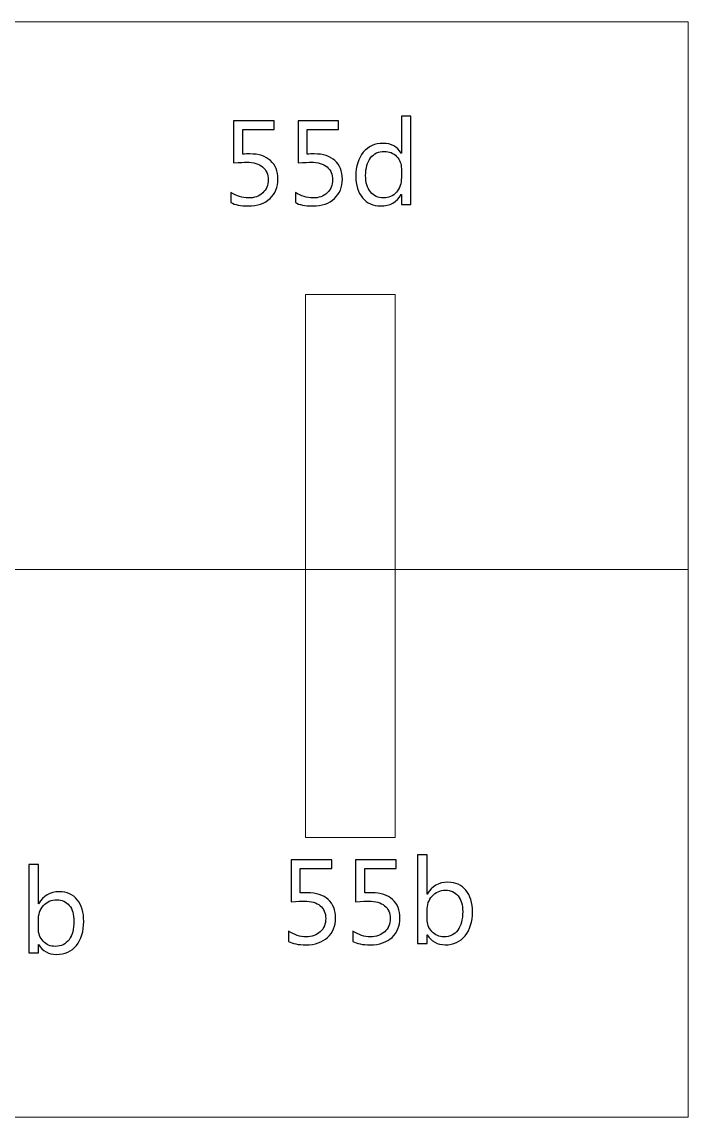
# Model space of a CAD drawing. Header units: centimetres. Extents: x -494 to 505, y -672 to 577.
# Drawn here: x 142.9 to 202.9, y -24.5 to 74.1 of the extents above; entities that cross this region are included whole.
import ezdxf

# ---------------------------------------------------------------- set-up
doc = ezdxf.new("R2010")
doc.units = ezdxf.units.CM
doc.header["$MEASUREMENT"] = 0
doc.layers.add('Camada 1', color=7, linetype='Continuous')
doc.layers.add('Camada 2', color=10, linetype='Continuous')

msp = doc.modelspace()

# ---------------------------------------------------------------- linework, layer by layer
at = {"layer": 'Camada 1', "lineweight": 9}
for points in [[(2.444242, 24.817324), (202.85837, 24.817324), (202.85837, 74.10196), (2.444242, 74.10196), (2.444242, 24.817324)], [(168.42613, 0.691896), (176.48809, 0.691896), (176.48809, 49.554384), (168.42613, 49.554384), (168.42613, 0.691896)], [(2.444242, -24.468328), (202.85837, -24.468328), (202.85837, 24.816308), (2.444242, 24.816308), (2.444242, -24.468328)]]:
    msp.add_lwpolyline(points, close=True, dxfattribs=at)
at = {"layer": 'Camada 2'}
for points, knots in [([(161.727388, 57.84596), (161.727388, 57.84596), (161.727388, 58.759852), (161.727388, 58.759852), (161.727388, 58.759852), (162.241738, 58.423048), (162.764978, 58.254392), (163.297108, 58.254392), (163.297108, 58.254392), (163.829492, 58.254392), (164.257736, 58.405014), (164.583872, 58.706004), (164.583872, 58.706004), (164.908484, 59.00547), (165.071552, 59.405012), (165.071552, 59.901582), (165.071552, 59.901582), (165.071552, 60.394342), (164.904674, 60.77966), (164.573204, 61.055504), (164.573204, 61.055504), (164.239956, 61.331602), (163.764976, 61.469524), (163.144962, 61.469524), (163.144962, 61.469524), (162.935158, 61.469524), (162.54095, 61.448188), (161.963862, 61.406786), (161.963862, 61.406786), (161.963862, 61.406786), (161.963862, 65.190116), (161.963862, 65.190116), (161.963862, 65.190116), (161.963862, 65.190116), (165.609016, 65.190116), (165.609016, 65.190116), (165.609016, 65.190116), (165.609016, 65.190116), (165.609016, 64.415924), (165.609016, 64.415924), (165.609016, 64.415924), (165.609016, 64.415924), (162.78098, 64.415924), (162.78098, 64.415924), (162.78098, 64.415924), (162.78098, 64.415924), (162.78098, 62.20079), (162.78098, 62.20079), (162.78098, 62.20079), (163.012374, 62.215014), (163.22548, 62.22238), (163.422584, 62.22238), (163.422584, 62.22238), (164.227256, 62.22238), (164.85108, 62.019688), (165.29177, 61.61659), (165.29177, 61.61659), (165.732714, 61.213238), (165.953186, 60.659518), (165.953186, 59.956954), (165.953186, 59.956954), (165.953186, 59.229498), (165.716712, 58.643266), (165.241732, 58.200798), (165.241732, 58.200798), (164.766752, 57.756298), (164.11448, 57.534048), (163.288218, 57.534048), (163.288218, 57.534048), (162.591242, 57.534048), (162.071304, 57.637934), (161.727388, 57.84596)], [0, 0, 0, 0, 0.052631579, 0.052631579, 0.052631579, 0.052631589, 0.105263158, 0.105263158, 0.105263158, 0.105263168, 0.157894737, 0.157894737, 0.157894737, 0.157894747, 0.210526316, 0.210526316, 0.210526316, 0.210526326, 0.263157895, 0.263157895, 0.263157895, 0.263157905, 0.315789474, 0.315789474, 0.315789474, 0.315789484, 0.368421053, 0.368421053, 0.368421053, 0.368421063, 0.421052632, 0.421052632, 0.421052632, 0.421052642, 0.473684211, 0.473684211, 0.473684211, 0.473684221, 0.526315789, 0.526315789, 0.526315789, 0.526315799, 0.578947368, 0.578947368, 0.578947368, 0.578947378, 0.631578947, 0.631578947, 0.631578947, 0.631578957, 0.684210526, 0.684210526, 0.684210526, 0.684210536, 0.736842105, 0.736842105, 0.736842105, 0.736842115, 0.789473684, 0.789473684, 0.789473684, 0.789473694, 0.842105263, 0.842105263, 0.842105263, 0.842105273, 0.894736842, 0.894736842, 0.894736842, 0.894736852, 1, 1, 1, 1]), ([(167.52316, 57.84596), (167.52316, 57.84596), (167.52316, 58.759852), (167.52316, 58.759852), (167.52316, 58.759852), (168.03751, 58.423048), (168.56075, 58.254392), (169.09288, 58.254392), (169.09288, 58.254392), (169.625264, 58.254392), (170.053508, 58.405014), (170.379644, 58.706004), (170.379644, 58.706004), (170.704256, 59.00547), (170.867324, 59.405012), (170.867324, 59.901582), (170.867324, 59.901582), (170.867324, 60.394342), (170.700446, 60.77966), (170.368976, 61.055504), (170.368976, 61.055504), (170.035728, 61.331602), (169.560748, 61.469524), (168.940734, 61.469524), (168.940734, 61.469524), (168.73093, 61.469524), (168.336722, 61.448188), (167.759634, 61.406786), (167.759634, 61.406786), (167.759634, 61.406786), (167.759634, 65.190116), (167.759634, 65.190116), (167.759634, 65.190116), (167.759634, 65.190116), (171.404788, 65.190116), (171.404788, 65.190116), (171.404788, 65.190116), (171.404788, 65.190116), (171.404788, 64.415924), (171.404788, 64.415924), (171.404788, 64.415924), (171.404788, 64.415924), (168.576752, 64.415924), (168.576752, 64.415924), (168.576752, 64.415924), (168.576752, 64.415924), (168.576752, 62.20079), (168.576752, 62.20079), (168.576752, 62.20079), (168.808146, 62.215014), (169.021252, 62.22238), (169.218356, 62.22238), (169.218356, 62.22238), (170.023028, 62.22238), (170.646852, 62.019688), (171.087542, 61.61659), (171.087542, 61.61659), (171.528486, 61.213238), (171.748958, 60.659518), (171.748958, 59.956954), (171.748958, 59.956954), (171.748958, 59.229498), (171.512484, 58.643266), (171.037504, 58.200798), (171.037504, 58.200798), (170.562524, 57.756298), (169.910252, 57.534048), (169.08399, 57.534048), (169.08399, 57.534048), (168.387014, 57.534048), (167.867076, 57.637934), (167.52316, 57.84596)], [0, 0, 0, 0, 0.052631579, 0.052631579, 0.052631579, 0.052631589, 0.105263158, 0.105263158, 0.105263158, 0.105263168, 0.157894737, 0.157894737, 0.157894737, 0.157894747, 0.210526316, 0.210526316, 0.210526316, 0.210526326, 0.263157895, 0.263157895, 0.263157895, 0.263157905, 0.315789474, 0.315789474, 0.315789474, 0.315789484, 0.368421053, 0.368421053, 0.368421053, 0.368421063, 0.421052632, 0.421052632, 0.421052632, 0.421052642, 0.473684211, 0.473684211, 0.473684211, 0.473684221, 0.526315789, 0.526315789, 0.526315789, 0.526315799, 0.578947368, 0.578947368, 0.578947368, 0.578947378, 0.631578947, 0.631578947, 0.631578947, 0.631578957, 0.684210526, 0.684210526, 0.684210526, 0.684210536, 0.736842105, 0.736842105, 0.736842105, 0.736842115, 0.789473684, 0.789473684, 0.789473684, 0.789473694, 0.842105263, 0.842105263, 0.842105263, 0.842105273, 0.894736842, 0.894736842, 0.894736842, 0.894736852, 1, 1, 1, 1]), ([(177.921158, 57.66308), (177.921158, 57.66308), (177.06086, 57.66308), (177.06086, 57.66308), (177.06086, 57.66308), (177.06086, 57.66308), (177.06086, 58.56986), (177.06086, 58.56986), (177.06086, 58.56986), (177.06086, 58.56986), (177.03927, 58.56986), (177.03927, 58.56986), (177.03927, 58.56986), (176.641506, 57.879996), (176.025048, 57.534048), (175.191674, 57.534048), (175.191674, 57.534048), (174.516034, 57.534048), (173.97476, 57.774078), (173.569884, 58.25617), (173.569884, 58.25617), (173.166532, 58.738262), (172.964094, 59.394344), (172.964094, 60.22594), (172.964094, 60.22594), (172.964094, 61.114686), (173.188122, 61.827918), (173.636178, 62.363858), (173.636178, 62.363858), (174.08398, 62.899798), (174.68088, 63.16853), (175.42637, 63.16853), (175.42637, 63.16853), (176.166526, 63.16853), (176.702466, 62.879986), (177.03927, 62.30112), (177.03927, 62.30112), (177.03927, 62.30112), (177.06086, 62.30112), (177.06086, 62.30112), (177.06086, 62.30112), (177.06086, 62.30112), (177.06086, 65.620138), (177.06086, 65.620138), (177.06086, 65.620138), (177.06086, 65.620138), (177.921158, 65.620138), (177.921158, 65.620138), (177.921158, 65.620138), (177.921158, 65.620138), (177.921158, 57.66308), (177.921158, 57.66308)], [0, 0, 0, 0, 0.071428571, 0.071428571, 0.071428571, 0.071428581, 0.142857143, 0.142857143, 0.142857143, 0.142857153, 0.214285714, 0.214285714, 0.214285714, 0.214285724, 0.285714286, 0.285714286, 0.285714286, 0.285714296, 0.357142857, 0.357142857, 0.357142857, 0.357142867, 0.428571429, 0.428571429, 0.428571429, 0.428571439, 0.5, 0.5, 0.5, 0.50000001, 0.571428571, 0.571428571, 0.571428571, 0.571428581, 0.642857143, 0.642857143, 0.642857143, 0.642857153, 0.714285714, 0.714285714, 0.714285714, 0.714285724, 0.785714286, 0.785714286, 0.785714286, 0.785714296, 0.857142857, 0.857142857, 0.857142857, 0.857142867, 1, 1, 1, 1]), ([(177.06086, 60.093098), (177.06086, 60.093098), (177.06086, 60.88888), (177.06086, 60.88888), (177.06086, 60.88888), (177.06086, 61.32449), (176.91735, 61.693552), (176.630838, 61.994796), (176.630838, 61.994796), (176.342294, 62.297564), (175.978312, 62.448186), (175.537622, 62.448186), (175.537622, 62.448186), (175.01235, 62.448186), (174.59833, 62.254638), (174.29734, 61.86932), (174.29734, 61.86932), (173.99635, 61.482224), (173.845728, 60.948062), (173.845728, 60.267088), (173.845728, 60.267088), (173.845728, 59.645296), (173.991016, 59.15406), (174.27956, 58.793888), (174.27956, 58.793888), (174.568104, 58.433716), (174.9552, 58.254392), (175.442626, 58.254392), (175.442626, 58.254392), (175.92294, 58.254392), (176.311814, 58.428382), (176.611026, 58.776108), (176.611026, 58.776108), (176.910238, 59.12358), (177.06086, 59.562746), (177.06086, 60.093098)], [0, 0, 0, 0, 0.1, 0.1, 0.1, 0.10000001, 0.2, 0.2, 0.2, 0.20000001, 0.3, 0.3, 0.3, 0.30000001, 0.4, 0.4, 0.4, 0.40000001, 0.5, 0.5, 0.5, 0.50000001, 0.6, 0.6, 0.6, 0.60000001, 0.7, 0.7, 0.7, 0.70000001, 0.8, 0.8, 0.8, 0.80000001, 1, 1, 1, 1]), ([(179.392834, -8.063484), (179.392834, -8.063484), (179.371498, -8.063484), (179.371498, -8.063484), (179.371498, -8.063484), (179.371498, -8.063484), (179.371498, -8.83412), (179.371498, -8.83412), (179.371498, -8.83412), (179.371498, -8.83412), (178.5112, -8.83412), (178.5112, -8.83412), (178.5112, -8.83412), (178.5112, -8.83412), (178.5112, -0.877062), (178.5112, -0.877062), (178.5112, -0.877062), (178.5112, -0.877062), (179.371498, -0.877062), (179.371498, -0.877062), (179.371498, -0.877062), (179.371498, -0.877062), (179.371498, -4.39674), (179.371498, -4.39674), (179.371498, -4.39674), (179.371498, -4.39674), (179.392834, -4.39674), (179.392834, -4.39674), (179.392834, -4.39674), (179.815998, -3.685286), (180.436012, -3.32867), (181.251352, -3.32867), (181.251352, -3.32867), (181.94147, -3.32867), (182.480712, -3.5687), (182.871364, -4.050792), (182.871364, -4.050792), (183.26227, -4.532884), (183.457596, -5.178044), (183.457596, -5.988304), (183.457596, -5.988304), (183.457596, -6.887972), (183.238902, -7.610094), (182.801514, -8.151368), (182.801514, -8.151368), (182.362602, -8.692642), (181.763924, -8.963152), (181.003956, -8.963152), (181.003956, -8.963152), (180.29428, -8.963152), (179.756816, -8.66394), (179.392834, -8.063484)], [0, 0, 0, 0, 0.071428571, 0.071428571, 0.071428571, 0.071428581, 0.142857143, 0.142857143, 0.142857143, 0.142857153, 0.214285714, 0.214285714, 0.214285714, 0.214285724, 0.285714286, 0.285714286, 0.285714286, 0.285714296, 0.357142857, 0.357142857, 0.357142857, 0.357142867, 0.428571429, 0.428571429, 0.428571429, 0.428571439, 0.5, 0.5, 0.5, 0.50000001, 0.571428571, 0.571428571, 0.571428571, 0.571428581, 0.642857143, 0.642857143, 0.642857143, 0.642857153, 0.714285714, 0.714285714, 0.714285714, 0.714285724, 0.785714286, 0.785714286, 0.785714286, 0.785714296, 0.857142857, 0.857142857, 0.857142857, 0.857142867, 1, 1, 1, 1]), ([(144.417034, -8.927084), (144.417034, -8.927084), (144.395698, -8.927084), (144.395698, -8.927084), (144.395698, -8.927084), (144.395698, -8.927084), (144.395698, -9.69772), (144.395698, -9.69772), (144.395698, -9.69772), (144.395698, -9.69772), (143.5354, -9.69772), (143.5354, -9.69772), (143.5354, -9.69772), (143.5354, -9.69772), (143.5354, -1.740662), (143.5354, -1.740662), (143.5354, -1.740662), (143.5354, -1.740662), (144.395698, -1.740662), (144.395698, -1.740662), (144.395698, -1.740662), (144.395698, -1.740662), (144.395698, -5.26034), (144.395698, -5.26034), (144.395698, -5.26034), (144.395698, -5.26034), (144.417034, -5.26034), (144.417034, -5.26034), (144.417034, -5.26034), (144.840198, -4.548886), (145.460212, -4.19227), (146.275552, -4.19227), (146.275552, -4.19227), (146.96567, -4.19227), (147.504912, -4.4323), (147.895564, -4.914392), (147.895564, -4.914392), (148.28647, -5.396484), (148.481796, -6.041644), (148.481796, -6.851904), (148.481796, -6.851904), (148.481796, -7.751572), (148.263102, -8.473694), (147.825714, -9.014968), (147.825714, -9.014968), (147.386802, -9.556242), (146.788124, -9.826752), (146.028156, -9.826752), (146.028156, -9.826752), (145.31848, -9.826752), (144.781016, -9.52754), (144.417034, -8.927084)], [0, 0, 0, 0, 0.071428571, 0.071428571, 0.071428571, 0.071428581, 0.142857143, 0.142857143, 0.142857143, 0.142857153, 0.214285714, 0.214285714, 0.214285714, 0.214285724, 0.285714286, 0.285714286, 0.285714286, 0.285714296, 0.357142857, 0.357142857, 0.357142857, 0.357142867, 0.428571429, 0.428571429, 0.428571429, 0.428571439, 0.5, 0.5, 0.5, 0.50000001, 0.571428571, 0.571428571, 0.571428571, 0.571428581, 0.642857143, 0.642857143, 0.642857143, 0.642857153, 0.714285714, 0.714285714, 0.714285714, 0.714285724, 0.785714286, 0.785714286, 0.785714286, 0.785714296, 0.857142857, 0.857142857, 0.857142857, 0.857142867, 1, 1, 1, 1]), ([(166.908988, -8.65124), (166.908988, -8.65124), (166.908988, -7.737348), (166.908988, -7.737348), (166.908988, -7.737348), (167.423338, -8.074152), (167.946578, -8.242808), (168.478708, -8.242808), (168.478708, -8.242808), (169.011092, -8.242808), (169.439336, -8.092186), (169.765472, -7.791196), (169.765472, -7.791196), (170.090084, -7.49173), (170.253152, -7.092188), (170.253152, -6.595618), (170.253152, -6.595618), (170.253152, -6.102858), (170.086274, -5.71754), (169.754804, -5.441696), (169.754804, -5.441696), (169.421556, -5.165598), (168.946576, -5.027676), (168.326562, -5.027676), (168.326562, -5.027676), (168.116758, -5.027676), (167.72255, -5.049012), (167.145462, -5.090414), (167.145462, -5.090414), (167.145462, -5.090414), (167.145462, -1.307084), (167.145462, -1.307084), (167.145462, -1.307084), (167.145462, -1.307084), (170.790616, -1.307084), (170.790616, -1.307084), (170.790616, -1.307084), (170.790616, -1.307084), (170.790616, -2.081276), (170.790616, -2.081276), (170.790616, -2.081276), (170.790616, -2.081276), (167.96258, -2.081276), (167.96258, -2.081276), (167.96258, -2.081276), (167.96258, -2.081276), (167.96258, -4.29641), (167.96258, -4.29641), (167.96258, -4.29641), (168.193974, -4.282186), (168.40708, -4.27482), (168.604184, -4.27482), (168.604184, -4.27482), (169.408856, -4.27482), (170.03268, -4.477512), (170.47337, -4.88061), (170.47337, -4.88061), (170.914314, -5.283962), (171.134786, -5.837682), (171.134786, -6.540246), (171.134786, -6.540246), (171.134786, -7.267702), (170.898312, -7.853934), (170.423332, -8.296402), (170.423332, -8.296402), (169.948352, -8.740902), (169.29608, -8.963152), (168.469818, -8.963152), (168.469818, -8.963152), (167.772842, -8.963152), (167.252904, -8.859266), (166.908988, -8.65124)], [0, 0, 0, 0, 0.052631579, 0.052631579, 0.052631579, 0.052631589, 0.105263158, 0.105263158, 0.105263158, 0.105263168, 0.157894737, 0.157894737, 0.157894737, 0.157894747, 0.210526316, 0.210526316, 0.210526316, 0.210526326, 0.263157895, 0.263157895, 0.263157895, 0.263157905, 0.315789474, 0.315789474, 0.315789474, 0.315789484, 0.368421053, 0.368421053, 0.368421053, 0.368421063, 0.421052632, 0.421052632, 0.421052632, 0.421052642, 0.473684211, 0.473684211, 0.473684211, 0.473684221, 0.526315789, 0.526315789, 0.526315789, 0.526315799, 0.578947368, 0.578947368, 0.578947368, 0.578947378, 0.631578947, 0.631578947, 0.631578947, 0.631578957, 0.684210526, 0.684210526, 0.684210526, 0.684210536, 0.736842105, 0.736842105, 0.736842105, 0.736842115, 0.789473684, 0.789473684, 0.789473684, 0.789473694, 0.842105263, 0.842105263, 0.842105263, 0.842105273, 0.894736842, 0.894736842, 0.894736842, 0.894736852, 1, 1, 1, 1]), ([(172.70476, -8.65124), (172.70476, -8.65124), (172.70476, -7.737348), (172.70476, -7.737348), (172.70476, -7.737348), (173.21911, -8.074152), (173.74235, -8.242808), (174.27448, -8.242808), (174.27448, -8.242808), (174.806864, -8.242808), (175.235108, -8.092186), (175.561244, -7.791196), (175.561244, -7.791196), (175.885856, -7.49173), (176.048924, -7.092188), (176.048924, -6.595618), (176.048924, -6.595618), (176.048924, -6.102858), (175.882046, -5.71754), (175.550576, -5.441696), (175.550576, -5.441696), (175.217328, -5.165598), (174.742348, -5.027676), (174.122334, -5.027676), (174.122334, -5.027676), (173.91253, -5.027676), (173.518322, -5.049012), (172.941234, -5.090414), (172.941234, -5.090414), (172.941234, -5.090414), (172.941234, -1.307084), (172.941234, -1.307084), (172.941234, -1.307084), (172.941234, -1.307084), (176.586388, -1.307084), (176.586388, -1.307084), (176.586388, -1.307084), (176.586388, -1.307084), (176.586388, -2.081276), (176.586388, -2.081276), (176.586388, -2.081276), (176.586388, -2.081276), (173.758352, -2.081276), (173.758352, -2.081276), (173.758352, -2.081276), (173.758352, -2.081276), (173.758352, -4.29641), (173.758352, -4.29641), (173.758352, -4.29641), (173.989746, -4.282186), (174.202852, -4.27482), (174.399956, -4.27482), (174.399956, -4.27482), (175.204628, -4.27482), (175.828452, -4.477512), (176.269142, -4.88061), (176.269142, -4.88061), (176.710086, -5.283962), (176.930558, -5.837682), (176.930558, -6.540246), (176.930558, -6.540246), (176.930558, -7.267702), (176.694084, -7.853934), (176.219104, -8.296402), (176.219104, -8.296402), (175.744124, -8.740902), (175.091852, -8.963152), (174.26559, -8.963152), (174.26559, -8.963152), (173.568614, -8.963152), (173.048676, -8.859266), (172.70476, -8.65124)], [0, 0, 0, 0, 0.052631579, 0.052631579, 0.052631579, 0.052631589, 0.105263158, 0.105263158, 0.105263158, 0.105263168, 0.157894737, 0.157894737, 0.157894737, 0.157894747, 0.210526316, 0.210526316, 0.210526316, 0.210526326, 0.263157895, 0.263157895, 0.263157895, 0.263157905, 0.315789474, 0.315789474, 0.315789474, 0.315789484, 0.368421053, 0.368421053, 0.368421053, 0.368421063, 0.421052632, 0.421052632, 0.421052632, 0.421052642, 0.473684211, 0.473684211, 0.473684211, 0.473684221, 0.526315789, 0.526315789, 0.526315789, 0.526315799, 0.578947368, 0.578947368, 0.578947368, 0.578947378, 0.631578947, 0.631578947, 0.631578947, 0.631578957, 0.684210526, 0.684210526, 0.684210526, 0.684210536, 0.736842105, 0.736842105, 0.736842105, 0.736842115, 0.789473684, 0.789473684, 0.789473684, 0.789473694, 0.842105263, 0.842105263, 0.842105263, 0.842105273, 0.894736842, 0.894736842, 0.894736842, 0.894736852, 1, 1, 1, 1]), ([(144.395698, -6.75132), (144.395698, -6.75132), (144.395698, -7.504176), (144.395698, -7.504176), (144.395698, -7.504176), (144.395698, -7.950454), (144.540732, -8.328406), (144.829276, -8.640318), (144.829276, -8.640318), (145.11782, -8.950452), (145.485358, -9.106408), (145.929604, -9.106408), (145.929604, -9.106408), (146.45132, -9.106408), (146.859752, -8.905494), (147.155662, -8.505952), (147.155662, -8.505952), (147.451318, -8.104632), (147.599908, -7.54888), (147.599908, -6.835648), (147.599908, -6.835648), (147.599908, -6.235192), (147.461986, -5.764022), (147.18411, -5.423408), (147.18411, -5.423408), (146.908266, -5.083048), (146.533616, -4.912614), (146.060414, -4.912614), (146.060414, -4.912614), (145.560542, -4.912614), (145.15719, -5.086604), (144.852644, -5.436108), (144.852644, -5.436108), (144.548098, -5.785358), (144.395698, -6.224524), (144.395698, -6.75132)], [0, 0, 0, 0, 0.1, 0.1, 0.1, 0.10000001, 0.2, 0.2, 0.2, 0.20000001, 0.3, 0.3, 0.3, 0.30000001, 0.4, 0.4, 0.4, 0.40000001, 0.5, 0.5, 0.5, 0.50000001, 0.6, 0.6, 0.6, 0.60000001, 0.7, 0.7, 0.7, 0.70000001, 0.8, 0.8, 0.8, 0.80000001, 1, 1, 1, 1]), ([(179.371498, -5.88772), (179.371498, -5.88772), (179.371498, -6.640576), (179.371498, -6.640576), (179.371498, -6.640576), (179.371498, -7.086854), (179.516532, -7.464806), (179.805076, -7.776718), (179.805076, -7.776718), (180.09362, -8.086852), (180.461158, -8.242808), (180.905404, -8.242808), (180.905404, -8.242808), (181.42712, -8.242808), (181.835552, -8.041894), (182.131462, -7.642352), (182.131462, -7.642352), (182.427118, -7.241032), (182.575708, -6.68528), (182.575708, -5.972048), (182.575708, -5.972048), (182.575708, -5.371592), (182.437786, -4.900422), (182.15991, -4.559808), (182.15991, -4.559808), (181.884066, -4.219448), (181.509416, -4.049014), (181.036214, -4.049014), (181.036214, -4.049014), (180.536342, -4.049014), (180.13299, -4.223004), (179.828444, -4.572508), (179.828444, -4.572508), (179.523898, -4.921758), (179.371498, -5.360924), (179.371498, -5.88772)], [0, 0, 0, 0, 0.1, 0.1, 0.1, 0.10000001, 0.2, 0.2, 0.2, 0.20000001, 0.3, 0.3, 0.3, 0.30000001, 0.4, 0.4, 0.4, 0.40000001, 0.5, 0.5, 0.5, 0.50000001, 0.6, 0.6, 0.6, 0.60000001, 0.7, 0.7, 0.7, 0.70000001, 0.8, 0.8, 0.8, 0.80000001, 1, 1, 1, 1])]:
    msp.add_open_spline(points, degree=3, knots=knots, dxfattribs=at)
at = {"layer": 'Camada 2', "lineweight": 9}
for points, knots in [([(161.727388, 57.84596), (161.727388, 57.84596), (161.727388, 58.759852), (161.727388, 58.759852), (161.727388, 58.759852), (162.241738, 58.423048), (162.764978, 58.254392), (163.297108, 58.254392), (163.297108, 58.254392), (163.829492, 58.254392), (164.257736, 58.405014), (164.583872, 58.706004), (164.583872, 58.706004), (164.908484, 59.00547), (165.071552, 59.405012), (165.071552, 59.901582), (165.071552, 59.901582), (165.071552, 60.394342), (164.904674, 60.77966), (164.573204, 61.055504), (164.573204, 61.055504), (164.239956, 61.331602), (163.764976, 61.469524), (163.144962, 61.469524), (163.144962, 61.469524), (162.935158, 61.469524), (162.54095, 61.448188), (161.963862, 61.406786), (161.963862, 61.406786), (161.963862, 61.406786), (161.963862, 65.190116), (161.963862, 65.190116), (161.963862, 65.190116), (161.963862, 65.190116), (165.609016, 65.190116), (165.609016, 65.190116), (165.609016, 65.190116), (165.609016, 65.190116), (165.609016, 64.415924), (165.609016, 64.415924), (165.609016, 64.415924), (165.609016, 64.415924), (162.78098, 64.415924), (162.78098, 64.415924), (162.78098, 64.415924), (162.78098, 64.415924), (162.78098, 62.20079), (162.78098, 62.20079), (162.78098, 62.20079), (163.012374, 62.215014), (163.22548, 62.22238), (163.422584, 62.22238), (163.422584, 62.22238), (164.227256, 62.22238), (164.85108, 62.019688), (165.29177, 61.61659), (165.29177, 61.61659), (165.732714, 61.213238), (165.953186, 60.659518), (165.953186, 59.956954), (165.953186, 59.956954), (165.953186, 59.229498), (165.716712, 58.643266), (165.241732, 58.200798), (165.241732, 58.200798), (164.766752, 57.756298), (164.11448, 57.534048), (163.288218, 57.534048), (163.288218, 57.534048), (162.591242, 57.534048), (162.071304, 57.637934), (161.727388, 57.84596)], [0, 0, 0, 0, 0.052631579, 0.052631579, 0.052631579, 0.052631589, 0.105263158, 0.105263158, 0.105263158, 0.105263168, 0.157894737, 0.157894737, 0.157894737, 0.157894747, 0.210526316, 0.210526316, 0.210526316, 0.210526326, 0.263157895, 0.263157895, 0.263157895, 0.263157905, 0.315789474, 0.315789474, 0.315789474, 0.315789484, 0.368421053, 0.368421053, 0.368421053, 0.368421063, 0.421052632, 0.421052632, 0.421052632, 0.421052642, 0.473684211, 0.473684211, 0.473684211, 0.473684221, 0.526315789, 0.526315789, 0.526315789, 0.526315799, 0.578947368, 0.578947368, 0.578947368, 0.578947378, 0.631578947, 0.631578947, 0.631578947, 0.631578957, 0.684210526, 0.684210526, 0.684210526, 0.684210536, 0.736842105, 0.736842105, 0.736842105, 0.736842115, 0.789473684, 0.789473684, 0.789473684, 0.789473694, 0.842105263, 0.842105263, 0.842105263, 0.842105273, 0.894736842, 0.894736842, 0.894736842, 0.894736852, 1, 1, 1, 1]), ([(167.52316, 57.84596), (167.52316, 57.84596), (167.52316, 58.759852), (167.52316, 58.759852), (167.52316, 58.759852), (168.03751, 58.423048), (168.56075, 58.254392), (169.09288, 58.254392), (169.09288, 58.254392), (169.625264, 58.254392), (170.053508, 58.405014), (170.379644, 58.706004), (170.379644, 58.706004), (170.704256, 59.00547), (170.867324, 59.405012), (170.867324, 59.901582), (170.867324, 59.901582), (170.867324, 60.394342), (170.700446, 60.77966), (170.368976, 61.055504), (170.368976, 61.055504), (170.035728, 61.331602), (169.560748, 61.469524), (168.940734, 61.469524), (168.940734, 61.469524), (168.73093, 61.469524), (168.336722, 61.448188), (167.759634, 61.406786), (167.759634, 61.406786), (167.759634, 61.406786), (167.759634, 65.190116), (167.759634, 65.190116), (167.759634, 65.190116), (167.759634, 65.190116), (171.404788, 65.190116), (171.404788, 65.190116), (171.404788, 65.190116), (171.404788, 65.190116), (171.404788, 64.415924), (171.404788, 64.415924), (171.404788, 64.415924), (171.404788, 64.415924), (168.576752, 64.415924), (168.576752, 64.415924), (168.576752, 64.415924), (168.576752, 64.415924), (168.576752, 62.20079), (168.576752, 62.20079), (168.576752, 62.20079), (168.808146, 62.215014), (169.021252, 62.22238), (169.218356, 62.22238), (169.218356, 62.22238), (170.023028, 62.22238), (170.646852, 62.019688), (171.087542, 61.61659), (171.087542, 61.61659), (171.528486, 61.213238), (171.748958, 60.659518), (171.748958, 59.956954), (171.748958, 59.956954), (171.748958, 59.229498), (171.512484, 58.643266), (171.037504, 58.200798), (171.037504, 58.200798), (170.562524, 57.756298), (169.910252, 57.534048), (169.08399, 57.534048), (169.08399, 57.534048), (168.387014, 57.534048), (167.867076, 57.637934), (167.52316, 57.84596)], [0, 0, 0, 0, 0.052631579, 0.052631579, 0.052631579, 0.052631589, 0.105263158, 0.105263158, 0.105263158, 0.105263168, 0.157894737, 0.157894737, 0.157894737, 0.157894747, 0.210526316, 0.210526316, 0.210526316, 0.210526326, 0.263157895, 0.263157895, 0.263157895, 0.263157905, 0.315789474, 0.315789474, 0.315789474, 0.315789484, 0.368421053, 0.368421053, 0.368421053, 0.368421063, 0.421052632, 0.421052632, 0.421052632, 0.421052642, 0.473684211, 0.473684211, 0.473684211, 0.473684221, 0.526315789, 0.526315789, 0.526315789, 0.526315799, 0.578947368, 0.578947368, 0.578947368, 0.578947378, 0.631578947, 0.631578947, 0.631578947, 0.631578957, 0.684210526, 0.684210526, 0.684210526, 0.684210536, 0.736842105, 0.736842105, 0.736842105, 0.736842115, 0.789473684, 0.789473684, 0.789473684, 0.789473694, 0.842105263, 0.842105263, 0.842105263, 0.842105273, 0.894736842, 0.894736842, 0.894736842, 0.894736852, 1, 1, 1, 1]), ([(177.921158, 57.66308), (177.921158, 57.66308), (177.06086, 57.66308), (177.06086, 57.66308), (177.06086, 57.66308), (177.06086, 57.66308), (177.06086, 58.56986), (177.06086, 58.56986), (177.06086, 58.56986), (177.06086, 58.56986), (177.03927, 58.56986), (177.03927, 58.56986), (177.03927, 58.56986), (176.641506, 57.879996), (176.025048, 57.534048), (175.191674, 57.534048), (175.191674, 57.534048), (174.516034, 57.534048), (173.97476, 57.774078), (173.569884, 58.25617), (173.569884, 58.25617), (173.166532, 58.738262), (172.964094, 59.394344), (172.964094, 60.22594), (172.964094, 60.22594), (172.964094, 61.114686), (173.188122, 61.827918), (173.636178, 62.363858), (173.636178, 62.363858), (174.08398, 62.899798), (174.68088, 63.16853), (175.42637, 63.16853), (175.42637, 63.16853), (176.166526, 63.16853), (176.702466, 62.879986), (177.03927, 62.30112), (177.03927, 62.30112), (177.03927, 62.30112), (177.06086, 62.30112), (177.06086, 62.30112), (177.06086, 62.30112), (177.06086, 62.30112), (177.06086, 65.620138), (177.06086, 65.620138), (177.06086, 65.620138), (177.06086, 65.620138), (177.921158, 65.620138), (177.921158, 65.620138), (177.921158, 65.620138), (177.921158, 65.620138), (177.921158, 57.66308), (177.921158, 57.66308)], [0, 0, 0, 0, 0.071428571, 0.071428571, 0.071428571, 0.071428581, 0.142857143, 0.142857143, 0.142857143, 0.142857153, 0.214285714, 0.214285714, 0.214285714, 0.214285724, 0.285714286, 0.285714286, 0.285714286, 0.285714296, 0.357142857, 0.357142857, 0.357142857, 0.357142867, 0.428571429, 0.428571429, 0.428571429, 0.428571439, 0.5, 0.5, 0.5, 0.50000001, 0.571428571, 0.571428571, 0.571428571, 0.571428581, 0.642857143, 0.642857143, 0.642857143, 0.642857153, 0.714285714, 0.714285714, 0.714285714, 0.714285724, 0.785714286, 0.785714286, 0.785714286, 0.785714296, 0.857142857, 0.857142857, 0.857142857, 0.857142867, 1, 1, 1, 1]), ([(177.06086, 60.093098), (177.06086, 60.093098), (177.06086, 60.88888), (177.06086, 60.88888), (177.06086, 60.88888), (177.06086, 61.32449), (176.91735, 61.693552), (176.630838, 61.994796), (176.630838, 61.994796), (176.342294, 62.297564), (175.978312, 62.448186), (175.537622, 62.448186), (175.537622, 62.448186), (175.01235, 62.448186), (174.59833, 62.254638), (174.29734, 61.86932), (174.29734, 61.86932), (173.99635, 61.482224), (173.845728, 60.948062), (173.845728, 60.267088), (173.845728, 60.267088), (173.845728, 59.645296), (173.991016, 59.15406), (174.27956, 58.793888), (174.27956, 58.793888), (174.568104, 58.433716), (174.9552, 58.254392), (175.442626, 58.254392), (175.442626, 58.254392), (175.92294, 58.254392), (176.311814, 58.428382), (176.611026, 58.776108), (176.611026, 58.776108), (176.910238, 59.12358), (177.06086, 59.562746), (177.06086, 60.093098)], [0, 0, 0, 0, 0.1, 0.1, 0.1, 0.10000001, 0.2, 0.2, 0.2, 0.20000001, 0.3, 0.3, 0.3, 0.30000001, 0.4, 0.4, 0.4, 0.40000001, 0.5, 0.5, 0.5, 0.50000001, 0.6, 0.6, 0.6, 0.60000001, 0.7, 0.7, 0.7, 0.70000001, 0.8, 0.8, 0.8, 0.80000001, 1, 1, 1, 1]), ([(179.392834, -8.063484), (179.392834, -8.063484), (179.371498, -8.063484), (179.371498, -8.063484), (179.371498, -8.063484), (179.371498, -8.063484), (179.371498, -8.83412), (179.371498, -8.83412), (179.371498, -8.83412), (179.371498, -8.83412), (178.5112, -8.83412), (178.5112, -8.83412), (178.5112, -8.83412), (178.5112, -8.83412), (178.5112, -0.877062), (178.5112, -0.877062), (178.5112, -0.877062), (178.5112, -0.877062), (179.371498, -0.877062), (179.371498, -0.877062), (179.371498, -0.877062), (179.371498, -0.877062), (179.371498, -4.39674), (179.371498, -4.39674), (179.371498, -4.39674), (179.371498, -4.39674), (179.392834, -4.39674), (179.392834, -4.39674), (179.392834, -4.39674), (179.815998, -3.685286), (180.436012, -3.32867), (181.251352, -3.32867), (181.251352, -3.32867), (181.94147, -3.32867), (182.480712, -3.5687), (182.871364, -4.050792), (182.871364, -4.050792), (183.26227, -4.532884), (183.457596, -5.178044), (183.457596, -5.988304), (183.457596, -5.988304), (183.457596, -6.887972), (183.238902, -7.610094), (182.801514, -8.151368), (182.801514, -8.151368), (182.362602, -8.692642), (181.763924, -8.963152), (181.003956, -8.963152), (181.003956, -8.963152), (180.29428, -8.963152), (179.756816, -8.66394), (179.392834, -8.063484)], [0, 0, 0, 0, 0.071428571, 0.071428571, 0.071428571, 0.071428581, 0.142857143, 0.142857143, 0.142857143, 0.142857153, 0.214285714, 0.214285714, 0.214285714, 0.214285724, 0.285714286, 0.285714286, 0.285714286, 0.285714296, 0.357142857, 0.357142857, 0.357142857, 0.357142867, 0.428571429, 0.428571429, 0.428571429, 0.428571439, 0.5, 0.5, 0.5, 0.50000001, 0.571428571, 0.571428571, 0.571428571, 0.571428581, 0.642857143, 0.642857143, 0.642857143, 0.642857153, 0.714285714, 0.714285714, 0.714285714, 0.714285724, 0.785714286, 0.785714286, 0.785714286, 0.785714296, 0.857142857, 0.857142857, 0.857142857, 0.857142867, 1, 1, 1, 1]), ([(144.417034, -8.927084), (144.417034, -8.927084), (144.395698, -8.927084), (144.395698, -8.927084), (144.395698, -8.927084), (144.395698, -8.927084), (144.395698, -9.69772), (144.395698, -9.69772), (144.395698, -9.69772), (144.395698, -9.69772), (143.5354, -9.69772), (143.5354, -9.69772), (143.5354, -9.69772), (143.5354, -9.69772), (143.5354, -1.740662), (143.5354, -1.740662), (143.5354, -1.740662), (143.5354, -1.740662), (144.395698, -1.740662), (144.395698, -1.740662), (144.395698, -1.740662), (144.395698, -1.740662), (144.395698, -5.26034), (144.395698, -5.26034), (144.395698, -5.26034), (144.395698, -5.26034), (144.417034, -5.26034), (144.417034, -5.26034), (144.417034, -5.26034), (144.840198, -4.548886), (145.460212, -4.19227), (146.275552, -4.19227), (146.275552, -4.19227), (146.96567, -4.19227), (147.504912, -4.4323), (147.895564, -4.914392), (147.895564, -4.914392), (148.28647, -5.396484), (148.481796, -6.041644), (148.481796, -6.851904), (148.481796, -6.851904), (148.481796, -7.751572), (148.263102, -8.473694), (147.825714, -9.014968), (147.825714, -9.014968), (147.386802, -9.556242), (146.788124, -9.826752), (146.028156, -9.826752), (146.028156, -9.826752), (145.31848, -9.826752), (144.781016, -9.52754), (144.417034, -8.927084)], [0, 0, 0, 0, 0.071428571, 0.071428571, 0.071428571, 0.071428581, 0.142857143, 0.142857143, 0.142857143, 0.142857153, 0.214285714, 0.214285714, 0.214285714, 0.214285724, 0.285714286, 0.285714286, 0.285714286, 0.285714296, 0.357142857, 0.357142857, 0.357142857, 0.357142867, 0.428571429, 0.428571429, 0.428571429, 0.428571439, 0.5, 0.5, 0.5, 0.50000001, 0.571428571, 0.571428571, 0.571428571, 0.571428581, 0.642857143, 0.642857143, 0.642857143, 0.642857153, 0.714285714, 0.714285714, 0.714285714, 0.714285724, 0.785714286, 0.785714286, 0.785714286, 0.785714296, 0.857142857, 0.857142857, 0.857142857, 0.857142867, 1, 1, 1, 1]), ([(166.908988, -8.65124), (166.908988, -8.65124), (166.908988, -7.737348), (166.908988, -7.737348), (166.908988, -7.737348), (167.423338, -8.074152), (167.946578, -8.242808), (168.478708, -8.242808), (168.478708, -8.242808), (169.011092, -8.242808), (169.439336, -8.092186), (169.765472, -7.791196), (169.765472, -7.791196), (170.090084, -7.49173), (170.253152, -7.092188), (170.253152, -6.595618), (170.253152, -6.595618), (170.253152, -6.102858), (170.086274, -5.71754), (169.754804, -5.441696), (169.754804, -5.441696), (169.421556, -5.165598), (168.946576, -5.027676), (168.326562, -5.027676), (168.326562, -5.027676), (168.116758, -5.027676), (167.72255, -5.049012), (167.145462, -5.090414), (167.145462, -5.090414), (167.145462, -5.090414), (167.145462, -1.307084), (167.145462, -1.307084), (167.145462, -1.307084), (167.145462, -1.307084), (170.790616, -1.307084), (170.790616, -1.307084), (170.790616, -1.307084), (170.790616, -1.307084), (170.790616, -2.081276), (170.790616, -2.081276), (170.790616, -2.081276), (170.790616, -2.081276), (167.96258, -2.081276), (167.96258, -2.081276), (167.96258, -2.081276), (167.96258, -2.081276), (167.96258, -4.29641), (167.96258, -4.29641), (167.96258, -4.29641), (168.193974, -4.282186), (168.40708, -4.27482), (168.604184, -4.27482), (168.604184, -4.27482), (169.408856, -4.27482), (170.03268, -4.477512), (170.47337, -4.88061), (170.47337, -4.88061), (170.914314, -5.283962), (171.134786, -5.837682), (171.134786, -6.540246), (171.134786, -6.540246), (171.134786, -7.267702), (170.898312, -7.853934), (170.423332, -8.296402), (170.423332, -8.296402), (169.948352, -8.740902), (169.29608, -8.963152), (168.469818, -8.963152), (168.469818, -8.963152), (167.772842, -8.963152), (167.252904, -8.859266), (166.908988, -8.65124)], [0, 0, 0, 0, 0.052631579, 0.052631579, 0.052631579, 0.052631589, 0.105263158, 0.105263158, 0.105263158, 0.105263168, 0.157894737, 0.157894737, 0.157894737, 0.157894747, 0.210526316, 0.210526316, 0.210526316, 0.210526326, 0.263157895, 0.263157895, 0.263157895, 0.263157905, 0.315789474, 0.315789474, 0.315789474, 0.315789484, 0.368421053, 0.368421053, 0.368421053, 0.368421063, 0.421052632, 0.421052632, 0.421052632, 0.421052642, 0.473684211, 0.473684211, 0.473684211, 0.473684221, 0.526315789, 0.526315789, 0.526315789, 0.526315799, 0.578947368, 0.578947368, 0.578947368, 0.578947378, 0.631578947, 0.631578947, 0.631578947, 0.631578957, 0.684210526, 0.684210526, 0.684210526, 0.684210536, 0.736842105, 0.736842105, 0.736842105, 0.736842115, 0.789473684, 0.789473684, 0.789473684, 0.789473694, 0.842105263, 0.842105263, 0.842105263, 0.842105273, 0.894736842, 0.894736842, 0.894736842, 0.894736852, 1, 1, 1, 1]), ([(172.70476, -8.65124), (172.70476, -8.65124), (172.70476, -7.737348), (172.70476, -7.737348), (172.70476, -7.737348), (173.21911, -8.074152), (173.74235, -8.242808), (174.27448, -8.242808), (174.27448, -8.242808), (174.806864, -8.242808), (175.235108, -8.092186), (175.561244, -7.791196), (175.561244, -7.791196), (175.885856, -7.49173), (176.048924, -7.092188), (176.048924, -6.595618), (176.048924, -6.595618), (176.048924, -6.102858), (175.882046, -5.71754), (175.550576, -5.441696), (175.550576, -5.441696), (175.217328, -5.165598), (174.742348, -5.027676), (174.122334, -5.027676), (174.122334, -5.027676), (173.91253, -5.027676), (173.518322, -5.049012), (172.941234, -5.090414), (172.941234, -5.090414), (172.941234, -5.090414), (172.941234, -1.307084), (172.941234, -1.307084), (172.941234, -1.307084), (172.941234, -1.307084), (176.586388, -1.307084), (176.586388, -1.307084), (176.586388, -1.307084), (176.586388, -1.307084), (176.586388, -2.081276), (176.586388, -2.081276), (176.586388, -2.081276), (176.586388, -2.081276), (173.758352, -2.081276), (173.758352, -2.081276), (173.758352, -2.081276), (173.758352, -2.081276), (173.758352, -4.29641), (173.758352, -4.29641), (173.758352, -4.29641), (173.989746, -4.282186), (174.202852, -4.27482), (174.399956, -4.27482), (174.399956, -4.27482), (175.204628, -4.27482), (175.828452, -4.477512), (176.269142, -4.88061), (176.269142, -4.88061), (176.710086, -5.283962), (176.930558, -5.837682), (176.930558, -6.540246), (176.930558, -6.540246), (176.930558, -7.267702), (176.694084, -7.853934), (176.219104, -8.296402), (176.219104, -8.296402), (175.744124, -8.740902), (175.091852, -8.963152), (174.26559, -8.963152), (174.26559, -8.963152), (173.568614, -8.963152), (173.048676, -8.859266), (172.70476, -8.65124)], [0, 0, 0, 0, 0.052631579, 0.052631579, 0.052631579, 0.052631589, 0.105263158, 0.105263158, 0.105263158, 0.105263168, 0.157894737, 0.157894737, 0.157894737, 0.157894747, 0.210526316, 0.210526316, 0.210526316, 0.210526326, 0.263157895, 0.263157895, 0.263157895, 0.263157905, 0.315789474, 0.315789474, 0.315789474, 0.315789484, 0.368421053, 0.368421053, 0.368421053, 0.368421063, 0.421052632, 0.421052632, 0.421052632, 0.421052642, 0.473684211, 0.473684211, 0.473684211, 0.473684221, 0.526315789, 0.526315789, 0.526315789, 0.526315799, 0.578947368, 0.578947368, 0.578947368, 0.578947378, 0.631578947, 0.631578947, 0.631578947, 0.631578957, 0.684210526, 0.684210526, 0.684210526, 0.684210536, 0.736842105, 0.736842105, 0.736842105, 0.736842115, 0.789473684, 0.789473684, 0.789473684, 0.789473694, 0.842105263, 0.842105263, 0.842105263, 0.842105273, 0.894736842, 0.894736842, 0.894736842, 0.894736852, 1, 1, 1, 1]), ([(144.395698, -6.75132), (144.395698, -6.75132), (144.395698, -7.504176), (144.395698, -7.504176), (144.395698, -7.504176), (144.395698, -7.950454), (144.540732, -8.328406), (144.829276, -8.640318), (144.829276, -8.640318), (145.11782, -8.950452), (145.485358, -9.106408), (145.929604, -9.106408), (145.929604, -9.106408), (146.45132, -9.106408), (146.859752, -8.905494), (147.155662, -8.505952), (147.155662, -8.505952), (147.451318, -8.104632), (147.599908, -7.54888), (147.599908, -6.835648), (147.599908, -6.835648), (147.599908, -6.235192), (147.461986, -5.764022), (147.18411, -5.423408), (147.18411, -5.423408), (146.908266, -5.083048), (146.533616, -4.912614), (146.060414, -4.912614), (146.060414, -4.912614), (145.560542, -4.912614), (145.15719, -5.086604), (144.852644, -5.436108), (144.852644, -5.436108), (144.548098, -5.785358), (144.395698, -6.224524), (144.395698, -6.75132)], [0, 0, 0, 0, 0.1, 0.1, 0.1, 0.10000001, 0.2, 0.2, 0.2, 0.20000001, 0.3, 0.3, 0.3, 0.30000001, 0.4, 0.4, 0.4, 0.40000001, 0.5, 0.5, 0.5, 0.50000001, 0.6, 0.6, 0.6, 0.60000001, 0.7, 0.7, 0.7, 0.70000001, 0.8, 0.8, 0.8, 0.80000001, 1, 1, 1, 1]), ([(179.371498, -5.88772), (179.371498, -5.88772), (179.371498, -6.640576), (179.371498, -6.640576), (179.371498, -6.640576), (179.371498, -7.086854), (179.516532, -7.464806), (179.805076, -7.776718), (179.805076, -7.776718), (180.09362, -8.086852), (180.461158, -8.242808), (180.905404, -8.242808), (180.905404, -8.242808), (181.42712, -8.242808), (181.835552, -8.041894), (182.131462, -7.642352), (182.131462, -7.642352), (182.427118, -7.241032), (182.575708, -6.68528), (182.575708, -5.972048), (182.575708, -5.972048), (182.575708, -5.371592), (182.437786, -4.900422), (182.15991, -4.559808), (182.15991, -4.559808), (181.884066, -4.219448), (181.509416, -4.049014), (181.036214, -4.049014), (181.036214, -4.049014), (180.536342, -4.049014), (180.13299, -4.223004), (179.828444, -4.572508), (179.828444, -4.572508), (179.523898, -4.921758), (179.371498, -5.360924), (179.371498, -5.88772)], [0, 0, 0, 0, 0.1, 0.1, 0.1, 0.10000001, 0.2, 0.2, 0.2, 0.20000001, 0.3, 0.3, 0.3, 0.30000001, 0.4, 0.4, 0.4, 0.40000001, 0.5, 0.5, 0.5, 0.50000001, 0.6, 0.6, 0.6, 0.60000001, 0.7, 0.7, 0.7, 0.70000001, 0.8, 0.8, 0.8, 0.80000001, 1, 1, 1, 1])]:
    msp.add_open_spline(points, degree=3, knots=knots, dxfattribs=at)

doc.saveas('drawing.dxf')
